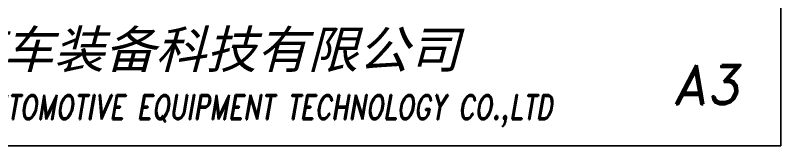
# Model space of a CAD drawing. Header units: millimetres. Extents: x 1333 to 131050, y -107161 to -5704.
# Drawn here: x 63501 to 63657.3, y -60587 to -60560.3 of the extents above; entities that cross this region are included whole.
import ezdxf
from ezdxf.enums import TextEntityAlignment as Align

# ---------------------------------------------------------------- set-up
doc = ezdxf.new("R2010")
doc.units = ezdxf.units.MM
doc.header["$LTSCALE"] = 0.5
doc.layers.add('图\\M+19E79\\M+195B6\\M+18E9A', color=7, linetype='Continuous')
doc.layers.add('图框', color=7, linetype='Continuous', lineweight=18)
doc.layers.add('打印', color=7, linetype='Continuous', lineweight=15, plot=False)
doc.layers.add('打印-禁用', color=7, linetype='Continuous', lineweight=15, plot=False)
doc.styles.add('STYLE1', font='')
doc.styles.add('标题\\M+18E9A', font='romand.shx', dxfattribs={"oblique": 10, "bigfont": 'bigfont.shx'})
doc.styles.get('STYLE1').set_extended_font_data('SimSun')

# ---------------------------------------------------------------- blocks, each defined once
blk = doc.blocks.new('GZDEH零件A3图框V01版')
at = {"layer": '打印-禁用', "linetype": 'Continuous'}
for p, q in [((3277.49, -1846.461), (3277.49, -1549.461)), ((2857.49, -1846.461), (3277.49, -1846.461))]:
    blk.add_line(p, q, dxfattribs=at)
at = {"layer": '图\\M+19E79\\M+195B6\\M+18E9A', "color": 7, "lineweight": -3, "style": 'STYLE1', "oblique": 15}
blk.add_text('广州德恒汽车装备科技有限公司', height=3.8, dxfattribs=at).set_placement((3172.159, -1838.51))
at = {"layer": '图\\M+19E79\\M+195B6\\M+18E9A', "color": 7, "style": '标题\\M+18E9A', "oblique": 10}
blk.add_text('A3', height=4, dxfattribs=at).set_placement((3269.906, -1840.199), align=Align.MIDDLE)
at = {"layer": '图\\M+19E79\\M+195B6\\M+18E9A', "color": 7, "style": '标题\\M+18E9A', "oblique": 10, "width": 0.75}
blk.add_text('GUANGZHOU DEHENG AUTOMOTIVE EQUIPMENT TECHNOLOGY CO.,LTD ', height=2.5, dxfattribs=at).set_placement((3211.258, -1842.896), align=Align.MIDDLE)
blk = doc.blocks.new('DEH A3')
at = {"layer": '图框'}
blk.add_blockref('GZDEH零件A3图框V01版', (-2857.49, 1846.461), dxfattribs=at)

msp = doc.modelspace()

# ---------------------------------------------------------------- linework, layer by layer
at = {"layer": '打印'}
msp.add_lwpolyline([(62817.312, -59993.045), (63657.312, -59993.045), (63657.312, -60587.045), (62817.312, -60587.045)], close=True, dxfattribs=at)

# ---------------------------------------------------------------- block references
at = {"layer": '图框', "xscale": 2, "yscale": 2, "zscale": 2}
msp.add_blockref('DEH A3', (62817.312, -60587.045), dxfattribs=at)

doc.saveas('drawing.dxf')
